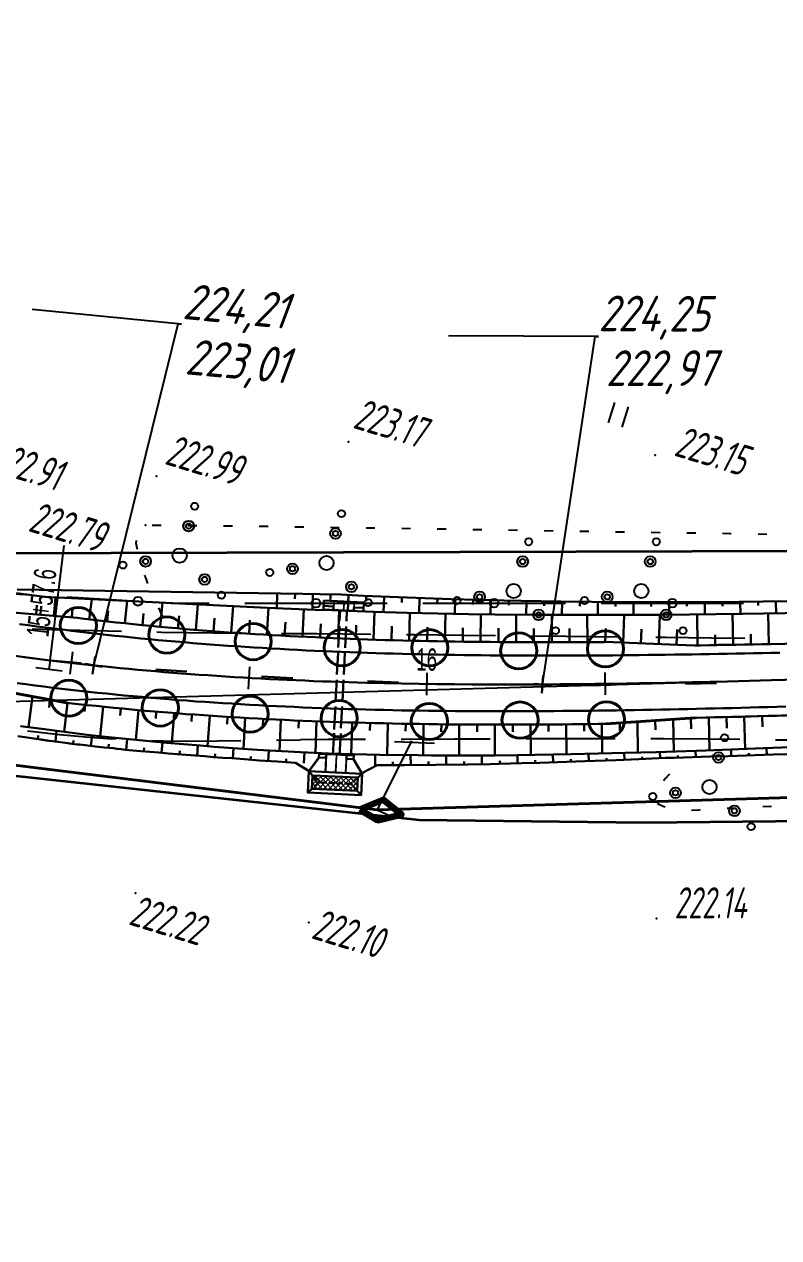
# Model space of a CAD drawing. Header units: millimetres. Extents: x -1799 to 6962, y -1020 to 4121.
# Drawn here: x -337.2 to -252.5, y 3267.3 to 3403.4 of the extents above; entities that cross this region are included whole.
import ezdxf
from ezdxf import colors
from ezdxf.entities.mleader import LeaderData, LeaderLine
from ezdxf.math import Vec2, Vec3

# ---------------------------------------------------------------- set-up
doc = ezdxf.new("R2010")
doc.units = ezdxf.units.MM
for name, pattern in [('ACAD_ISO02W100', [15, 12, -3]), ('CONTI', [0]), ('STROT', [1.7, 0.5, -1.2])]:
    doc.linetypes.add(name, pattern=pattern)
for name, color, linetype, lineweight in [('10', 1, 'Continuous', 35), ('КОПИЯ_ОСЬ_13_ОТКОСЫ', 7, 'Continuous', 30), ('КОПИЯ_ОСЬ_ГРАНИЦЫ_ПОЛОС', 7, 'Continuous', 30), ('Огражд-перила', 1, 'ограждение2', 40), ('ОСЬ_ВЕРХ_ПОКРЫТИЯ_ГРАНИЦЫ_ПОЛОС', 7, 'Continuous', 30), ('ОСЬ_ВЕРХ_ПОКРЫТИЯ_ОСЬ', 1, 'Continuous', 30), ('Отметки', 5, 'Continuous', 30), ('Трубы мет.', 7, 'ACAD_ISO02W100', 30)]:
    doc.layers.add(name, color=color, linetype=linetype, lineweight=lineweight)
for name, color, linetype in [('_Ростелеком', 6, 'Continuous'), ('PI_OTDEFAULT', 172, 'CONTI'), ('PI_TTDEFAULT', 5, 'CONTI'), ('PLN_O', 7, 'CONTI'), ('SIT_LDEFAULT', 7, 'CONTI'), ('USLZNDEFAULT', 7, 'CONTI'), ('ZAPSKDEFAULT', 7, 'CONTI'), ('КОПИЯ_ОСЬ_ТАНГЕНСЫ', 1, 'Continuous'), ('ОСЬ_ВЕРХ_ПОКРЫТИЯ_ПИКЕТЫ', 1, 'Continuous'), ('ОСЬ_ВЕРХ_ПОКРЫТИЯ_РАЗБИВКА_КРИВ', 1, 'Continuous'), ('ОСЬ_ВЕРХ_ПОКРЫТИЯ_ТАНГЕНСЫ', 1, 'Continuous'), ('разметка', 7, 'Continuous')]:
    doc.layers.add(name, color=color, linetype=linetype)
doc.styles.add('eskd', font='spds.shx', dxfattribs={"width": 1.2, "oblique": 15})
doc.styles.get("Standard").update_dxf_attribs({"font": 'arial.ttf'})
doc.styles.add('STYLE1', font='romand.shx', dxfattribs={"width": 0.9})
doc.styles.add('ГОСТ', font='', dxfattribs={"oblique": 15, "height": 4})
doc.styles.get('ГОСТ').set_extended_font_data('GOST type A')
doc.linetypes.add('кабель_связи_проект.', pattern='A,10,-1,["/",STYLE1,S=3,R=0,X=0,Y=-1.5],-4.1', length=15.1)
doc.linetypes.add('ограждение2', pattern='A,0.25,-0.1,[132,ltypeshp.shx,S=0.1,R=0,X=-0.1,Y=0],-0.1,1', length=1.45)

# ---------------------------------------------------------------- blocks, each defined once
blk = doc.blocks.new('BL_2011')
at = {"color": 0}
for p, q in [((0, 0), (0, 2.4)), ((1.6, 0), (1.6, 2.4))]:
    blk.add_line(p, q, dxfattribs=at)
blk = doc.blocks.new('BL_2010')
at = {"color": 0}
for centre, radius in [((0, 5.78), 0.4), ((0, 3.46), 0.6), ((0, 3.46), 0.3), ((0, 0), 0.8), ((-3.46, -1.74), 0.6), ((3.46, -1.74), 0.6), ((-5.78, -2.88), 0.4), ((-3.46, -1.74), 0.3), ((3.46, -1.74), 0.3), ((5.78, -2.88), 0.4)]:
    blk.add_circle(centre, radius, dxfattribs=at)
blk = doc.blocks.new('A$C25637593')
at = {"layer": 'Трубы мет.', "linetype": 'Continuous', "lineweight": 0}
h = blk.add_hatch(dxfattribs=at)
h.set_pattern_fill('ANSI37', color=256, scale=64, angle=180, style=0)
h.set_pattern_definition([(225, (2253.2026, 3680.535), (5.656854, -5.656854), []), (315, (2253.2026, 3680.535), (5.656854, 5.656854), [])])
h.paths.add_polyline_path([(49, 51), (79, 51), (79, -51), (49, -51)])
at = {"layer": 'Трубы мет.', "linetype": 'Continuous'}
for points in [[(8, -39), (8, -39), (40, -60), (40, -60), (40, 60), (8, 39), (8, 39)], [(40, 60), (49, 51)], [(88, 60), (79, 51)], [(0, 39), (0, 23), (0, 0), (0, -23), (0, -39)], [(0, 23), (8, 23), (8, 39), (0, 39)], [(0, -23), (8, -23), (8, -39), (0, -39)], [(40, -60), (49, -51)], [(79, -51), (88, -60)]]:
    blk.add_lwpolyline(points, dxfattribs=at)
at = {"layer": 'Трубы мет.', "linetype": 'Continuous', "lineweight": 0}
for points in [[(39, 23), (39, 58.1), (9, 38.5), (9, 23)], [(9, -23), (9, -38.5), (39, -58.1), (39, -23)]]:
    blk.add_lwpolyline(points, close=True, dxfattribs=at)
at = {"layer": 'Трубы мет.', "linetype": 'Continuous'}
for points in [[(40, 60), (88, 60), (88, -60), (40, -60)], [(49, 51), (79, 51), (79, -51), (49, -51)]]:
    blk.add_lwpolyline(points, close=True, dxfattribs=at)
at = {"layer": 'Трубы мет.', "ltscale": 1.2}
for points in [[(49, 51), (64, 36)], [(79, 51), (64, 36)], [(64, 36), (64, -36)], [(49, -51), (64, -36)], [(64, -36), (79, -51)]]:
    blk.add_lwpolyline(points, dxfattribs=at)
at = {"layer": 'Трубы мет.', "linetype": 'Continuous', "lineweight": 0}
for points in [[(1, 22), (39, 22)], [(1, 22), (1, 0.5)], [(1, 0.5), (39, 0.5)], [(39, 0.5), (39, 22)], [(1, -0.5), (39, -0.5)], [(1, -0.5), (1, -22)], [(1, -22), (39, -22)], [(39, -22), (39, -0.5)]]:
    blk.add_lwpolyline(points, dxfattribs=at)
blk = doc.blocks.new('A$C2E0C0355')
at = {"lineweight": 30, "ltscale": 7}
blk.add_blockref('A$C25637593', (0, 0), dxfattribs=at)
blk = doc.blocks.new('A$C76A07AE2')
at = {"layer": 'Трубы мет.', "linetype": 'Continuous', "lineweight": 0}
for p, q in [((-18.9, 44.2), (-8, 44.2)), ((-18.9, 44.2), (-18.9, 23)), ((-4, 45), (-1.3, 45)), ((-18.9, 23), (0, 23)), ((-18.9, 22.1), (-0.9, 22.1)), ((-18.9, 22.1), (-18.9, 21.8)), ((-18.9, 21.8), (-18.9, 0.5)), ((-0.9, 22.1), (-0.9, 0.5)), ((-18.9, -0.5), (-18.9, -20.5)), ((-18.9, -20.5), (-18.9, -22)), ((-18.9, -22), (-0.9, -22)), ((-18.9, -23), (0, -23)), ((-18.9, -23), (-18.9, -44.1)), ((-0.9, -0.5), (-0.9, -20.5)), ((-0.9, -20.5), (-0.9, -22)), ((-18.9, -44.1), (-8, -44.1))]:
    blk.add_line(p, q, dxfattribs=at)
at = {"layer": 'Трубы мет.', "linetype": 'Continuous'}
blk.add_lwpolyline([(-20, -45), (0, -45), (0, 45), (-20, 45)], close=True, dxfattribs=at)
for points in [[(-8, 45), (-8, 23), (0, 23)], [(-8, -45), (-8, -23), (0, -23)]]:
    blk.add_lwpolyline(points, dxfattribs=at)
at = {"layer": 'Трубы мет.', "linetype": 'Continuous', "lineweight": 0}
for points in [[(-18.9, 0.5), (-0.9, 0.5)], [(-18.9, -0.5), (-0.9, -0.5)]]:
    blk.add_lwpolyline(points, dxfattribs=at)
blk = doc.blocks.new('7')
at = {"layer": 'Огражд-перила', "linetype": 'Continuous'}
blk.add_circle((0, 0), 2.03, dxfattribs=at)
blk = doc.blocks.new('_None')
blk = doc.blocks.new('Крест')
at = {"layer": 'Отметки'}
for points in [[(-1, 0), (1, 0)], [(0, 1), (0, -1)]]:
    blk.add_lwpolyline(points, dxfattribs=at)

msp = doc.modelspace()

# ---------------------------------------------------------------- linework, layer by layer
at = {"layer": '10'}
for points in [[(-360.39, 3343.98), (-65.03, 3344.87), (87.16, 3350.87), (108.64, 3348.19), (148.58, 3330.11), (255.1, 3267.82), (280.33, 3251.41), (314.65, 3229.09), (366.26, 3197.31), (410.92, 3168.51), (446.74, 3154.31), (486.35, 3141.69), (517.02, 3127.88), (586.85, 3116.46), (604.34, 3112.89), (723.31, 3088.59), (842.11, 3064.31), (1030.23, 3025.88), (1104.98, 3010.61)], [(1051.21, 3001.58), (974.51, 3016.91), (912.27, 3029.91), (802.72, 3052.77), (731.25, 3067.83), (636.78, 3087.13), (493.46, 3112.21), (494.99, 3106.72), (485.32, 3108.34), (431.47, 3127.8), (399.29, 3139.15), (370.15, 3158.46), (256.96, 3237.54), (178.33, 3282.64), (135.32, 3306.77), (116.47, 3313.34), (93.11, 3317.06), (-267.68, 3313.81), (-292.89, 3314.1), (-344.73, 3319.75)]]:
    msp.add_lwpolyline(points, dxfattribs=at)
at = {"layer": '_Ростелеком', "linetype": 'кабель_связи_проект.', "lineweight": 40, "ltscale": 0.25}
msp.add_lwpolyline([(-352.03, 3321.94), (-297.63, 3315.25), (-195.84, 3318.28), (-97.48, 3322.38), (-4.69, 3324.98), (27.74, 3325.19), (61.87, 3322.86), (98.79, 3316.91), (116.52, 3313.69), (135.62, 3307.07), (148.04, 3301.67), (187.18, 3282.72), (226.03, 3259.14), (267.57, 3231.16), (320.96, 3194.89), (385.8, 3152.73), (396.28, 3145.91), (411.1, 3138.25), (437.43, 3126.61), (493.48, 3112.58), (557.68, 3101.61)], dxfattribs=at)
at = {"layer": '_Ростелеком', "ltscale": 0.25}
for points in [[(-293.76, 3322.99), (-297.63, 3315.25), (-296.1, 3314.53)], [(-295.68, 3322.92), (-291.2, 3322.73)]]:
    msp.add_lwpolyline(points, dxfattribs=at)
at = {"layer": '_Ростелеком', "lineweight": 100, "ltscale": 0.25}
msp.add_lwpolyline([(-299.55, 3315.28), (-297.53, 3314.08), (-294.88, 3314.74), (-296.95, 3316.39), (-299.55, 3315.28)], dxfattribs=at)
at = {"layer": 'PI_TTDEFAULT', "color": 5}
for p in [(-300.85, 3356.52, 223.17), (-266.41, 3355.03, 223.15), (-322.38, 3352.67, 222.99), (-323.64, 3347.19, 222.79), (-324.76, 3305.92, 222.22), (-305.29, 3302.61, 222.1), (-266.25, 3303.07, 222.13)]:
    msp.add_point(p, dxfattribs=at)
at = {"layer": 'PLN_O'}
for p, q in [((-345.95, 3339.93), (-336.46, 3339.37)), ((-332.46, 3339.13), (-320.75, 3338.43)), ((-320.75, 3338.43), (-316.49, 3338.43)), ((-312.49, 3338.43), (-296.49, 3338.43)), ((-292.49, 3338.43), (-276.49, 3338.43)), ((-272.49, 3338.43), (-256.49, 3338.43))]:
    msp.add_line(p, q, dxfattribs=at)
for centre in [(-324.47, 3338.65), (-304.49, 3338.43), (-284.49, 3338.43), (-264.49, 3338.43)]:
    msp.add_circle(centre, 0.5, dxfattribs=at)
at = {"layer": 'SIT_LDEFAULT', "color": 7}
for p, q in [((-322.87, 3347.19), (-321.87, 3347.18)), ((-318.87, 3347.15), (-317.87, 3347.14)), ((-314.87, 3347.12), (-313.87, 3347.11)), ((-310.87, 3347.06), (-309.87, 3347.05)), ((-306.87, 3347), (-305.87, 3346.99)), ((-302.87, 3346.94), (-301.87, 3346.93)), ((-298.87, 3346.89), (-297.87, 3346.88)), ((-294.87, 3346.83), (-293.87, 3346.82)), ((-290.87, 3346.77), (-289.87, 3346.76)), ((-286.87, 3346.7), (-285.87, 3346.68)), ((-324.66, 3345.11), (-324.63, 3345.45)), ((-282.87, 3346.64), (-281.87, 3346.62)), ((-278.87, 3346.58), (-277.87, 3346.56)), ((-274.87, 3346.52), (-273.87, 3346.5)), ((-270.87, 3346.45), (-269.87, 3346.43)), ((-266.87, 3346.39), (-265.87, 3346.37)), ((-262.87, 3346.33), (-261.87, 3346.31)), ((-258.87, 3346.27), (-257.96, 3346.25)), ((-257.96, 3346.24), (-257.87, 3346.24)), ((-254.87, 3346.19), (-253.87, 3346.17)), ((-324.52, 3344.46), (-324.66, 3345.11)), ((-323.48, 3340.96), (-323.7, 3341.58)), ((-323.35, 3340.64), (-323.48, 3340.96)), ((-321.97, 3337.56), (-322.13, 3337.9)), ((-321.7, 3337), (-321.98, 3337.56)), ((-334.12, 3335.43), (-336.33, 3335.51)), ((-331.03, 3335.35), (-334.12, 3335.43)), ((-327.9, 3335.28), (-331.03, 3335.35)), ((-326.33, 3335.25), (-327.9, 3335.28)), ((-321.82, 3335.16), (-322.34, 3335.17)), ((-318.91, 3335.11), (-321.82, 3335.16)), ((-316.01, 3335.07), (-318.91, 3335.11)), ((-313.1, 3335.04), (-316.01, 3335.07)), ((-312.34, 3335.03), (-313.1, 3335.04)), ((-307.29, 3335), (-308.34, 3335.01)), ((-304.39, 3334.98), (-307.29, 3335)), ((-301.48, 3334.95), (-304.39, 3334.98)), ((-298.34, 3334.92), (-301.48, 3334.95)), ((-293.4, 3334.87), (-294.34, 3334.88)), ((-288.1, 3334.81), (-293.4, 3334.87)), ((-284.34, 3334.77), (-288.1, 3334.81)), ((-276.41, 3334.69), (-280.34, 3334.73)), ((-270.61, 3334.63), (-276.41, 3334.69)), ((-270.35, 3334.62), (-270.61, 3334.62)), ((-265.22, 3334.57), (-266.35, 3334.58)), ((-260.13, 3334.5), (-265.22, 3334.57)), ((-256.35, 3334.45), (-260.13, 3334.5)), ((-336.86, 3324.1), (-336.21, 3324.03)), ((-336.21, 3324.02), (-333.29, 3323.72)), ((-333.29, 3323.72), (-330.33, 3323.45)), ((-330.33, 3323.45), (-327.39, 3323.23)), ((-327.39, 3323.24), (-326.92, 3323.21)), ((-322.91, 3323.02), (-321.6, 3322.98)), ((-321.6, 3322.98), (-318.6, 3322.96)), ((-318.6, 3322.96), (-315.55, 3322.98)), ((-315.55, 3322.98), (-312.92, 3323.01)), ((-308.91, 3323.08), (-306.22, 3323.12)), ((-306.22, 3323.13), (-303.15, 3323.16)), ((-303.15, 3323.16), (-299.42, 3323.17)), ((-299.42, 3323.17), (-298.92, 3323.17)), ((-294.92, 3323.19), (-294.57, 3323.19)), ((-294.57, 3323.19), (-288.93, 3323.21)), ((-288.93, 3323.21), (-284.92, 3323.22)), ((-280.92, 3323.24), (-276.68, 3323.25)), ((-276.68, 3323.24), (-270.92, 3323.25)), ((-266.92, 3323.25), (-265.4, 3323.25)), ((-265.4, 3323.24), (-260.46, 3323.21)), ((-260.46, 3323.22), (-256.92, 3323.18)), ((-252.92, 3323.12), (-250.58, 3323.09)), ((-265.22, 3318.82), (-265.47, 3318.51)), ((-264.93, 3319.15), (-265.22, 3318.82)), ((-264.82, 3319.27), (-264.93, 3319.15)), ((-266.19, 3316.01), (-266, 3315.89)), ((-266, 3315.9), (-265.51, 3315.67)), ((-265.51, 3315.65), (-265.29, 3315.58)), ((-258.34, 3315.43), (-257.85, 3315.45)), ((-257.85, 3315.45), (-257.34, 3315.48)), ((-254.35, 3315.62), (-253.35, 3315.67)), ((-262.34, 3315.23), (-261.49, 3315.27)), ((-261.49, 3315.27), (-261.33, 3315.28))]:
    msp.add_line(p, q, dxfattribs=at)
at = {"layer": 'КОПИЯ_ОСЬ_13_ОТКОСЫ'}
for p, q in [((-333.91, 3336.99), (-333.73, 3339.08)), ((-329.93, 3336.61), (-329.66, 3338.88)), ((-325.95, 3336.17), (-325.69, 3338.69)), ((-335.9, 3337.15), (-335.81, 3338.2)), ((-331.91, 3336.82), (-331.82, 3337.9)), ((-327.94, 3336.38), (-327.81, 3337.58)), ((-323.96, 3335.97), (-323.83, 3337.28)), ((-321.97, 3335.78), (-321.72, 3338.49)), ((-317.98, 3335.44), (-317.76, 3338.3)), ((-314, 3335.14), (-313.79, 3338.1)), ((-310, 3334.88), (-309.83, 3337.91)), ((-306.01, 3334.67), (-305.86, 3337.75)), ((-302.01, 3334.49), (-301.89, 3337.61)), ((-298.02, 3334.34), (-297.91, 3337.46)), ((-294.02, 3334.23), (-293.94, 3337.35)), ((-290.02, 3334.15), (-289.96, 3337.26)), ((-286.02, 3334.09), (-285.98, 3337.19)), ((-282.02, 3334.06), (-282, 3337.15)), ((-266.02, 3333.85), (-265.9, 3337.14)), ((-319.98, 3335.6), (-319.86, 3337)), ((-315.99, 3335.28), (-315.88, 3336.74)), ((-312, 3335.01), (-311.9, 3336.51)), ((-308.01, 3334.77), (-307.92, 3336.3)), ((-304.01, 3334.57), (-303.94, 3336.12)), ((-300.01, 3334.41), (-299.96, 3335.97)), ((-296.02, 3334.28), (-295.97, 3335.84)), ((-278.02, 3334.05), (-278.02, 3337.12)), ((-274.02, 3334.06), (-274.04, 3337.11)), ((-270.02, 3334), (-269.9, 3337.12)), ((-292.02, 3334.19), (-291.98, 3335.74)), ((-288.02, 3334.12), (-288, 3335.67)), ((-284.02, 3334.07), (-284.01, 3335.62)), ((-280.02, 3334.05), (-280.02, 3335.59)), ((-276.02, 3334.05), (-276.02, 3335.58)), ((-272.02, 3334.07), (-271.96, 3335.59)), ((-268.02, 3333.92), (-267.96, 3335.53)), ((-264.02, 3333.77), (-263.96, 3335.47))]:
    msp.add_line(p, q, dxfattribs=at)
for points in [[(-338.03, 3339.96), (-305.99, 3339.47), (-305.99, 3339.47), (-305.99, 3339.47), (-305.99, 3339.47), (-305.99, 3339.47), (-305.99, 3339.47), (-305.99, 3339.47), (-305.99, 3339.47), (-305.99, 3339.47), (-305.99, 3339.47), (-305.99, 3339.47), (-305.99, 3339.47), (-305.99, 3339.47), (-305.99, 3339.47), (-305.99, 3339.47), (-305.99, 3339.47), (-305.99, 3339.47), (-304.03, 3339.43), (-301.68, 3339.4), (-299.14, 3339.27), (-297.18, 3339.18), (-295.22, 3339.09), (-292.27, 3338.98), (-289.32, 3338.88), (-286.37, 3338.8), (-283.41, 3338.73), (-281.44, 3338.7), (-276.99, 3338.63), (-273.53, 3338.58), (-269.56, 3338.55), (-265.59, 3338.53), (-264.6, 3338.53), (-259.63, 3338.56), (-251.65, 3338.64)], [(-262.03, 3333.69), (-261.51, 3333.7), (-255.52, 3333.81), (-244.53, 3334.03), (-6.51, 3340.7), (-0.78, 3340.85), (3.03, 3340.94), (12.59, 3341.12), (19.28, 3341.19), (25.03, 3341.21), (30.78, 3341.19), (36.53, 3341.1), (42.29, 3340.96)], [(-338.09, 3339.56), (-335.77, 3339.25), (-334.95, 3339.14), (-334.95, 3339.14), (-334.95, 3339.14), (-309.98, 3337.91), (-309.98, 3337.91), (-309.98, 3337.91), (-309.98, 3337.91), (-309.98, 3337.91), (-309.98, 3337.91), (-309.98, 3337.91), (-309.98, 3337.91), (-309.98, 3337.91), (-304.59, 3337.69), (-302.62, 3337.63), (-301.74, 3337.6), (-298, 3337.47), (-294.26, 3337.35), (-287.36, 3337.21), (-284.4, 3337.17), (-279.94, 3337.13), (-275.49, 3337.11), (-270.53, 3337.12), (-266.06, 3337.14), (-262.58, 3337.17), (-256.61, 3337.24), (-244.63, 3337.41)], [(-334.95, 3339.14), (-334.95, 3339.14), (-334.95, 3339.14), (-309.98, 3337.91), (-309.98, 3337.91), (-309.98, 3337.91), (-309.98, 3337.91), (-309.98, 3337.91), (-309.98, 3337.91), (-309.98, 3337.91), (-309.98, 3337.91), (-309.98, 3337.91), (-304.59, 3337.69), (-302.62, 3337.63), (-301.74, 3337.6), (-298, 3337.47), (-294.26, 3337.35), (-287.36, 3337.21), (-284.4, 3337.17), (-279.94, 3337.13), (-275.49, 3337.11), (-270.53, 3337.12), (-266.06, 3337.14), (-262.58, 3337.17), (-256.61, 3337.24), (-244.63, 3337.41)], [(-308.84, 3339.55), (-308.89, 3337.87)], [(-306.84, 3339.49), (-306.86, 3338.93)], [(-304.84, 3339.45), (-304.88, 3337.71)], [(-302.84, 3339.42), (-302.85, 3338.83)], [(-300.84, 3339.36), (-300.93, 3337.57)], [(-298.85, 3339.26), (-298.87, 3338.66)], [(-296.85, 3339.16), (-296.92, 3337.43)], [(-294.85, 3339.08), (-294.87, 3338.5)], [(-292.85, 3339), (-292.92, 3337.32)], [(-290.85, 3338.93), (-290.87, 3338.37)], [(-288.85, 3338.87), (-288.9, 3337.24)], [(-286.85, 3338.81), (-286.87, 3338.27)], [(-284.86, 3338.76), (-284.89, 3337.18)], [(-282.86, 3338.72), (-282.86, 3338.19)], [(-280.86, 3338.69), (-280.88, 3337.14)], [(-278.86, 3338.66), (-278.87, 3338.14)], [(-276.86, 3338.62), (-276.88, 3337.11)], [(-274.86, 3338.6), (-274.86, 3338.1)], [(-272.86, 3338.58), (-272.87, 3337.11)], [(-270.86, 3338.56), (-270.86, 3338.07)], [(-268.86, 3338.54), (-268.86, 3337.13)], [(-266.86, 3338.53), (-266.86, 3338.06)], [(-264.86, 3338.53), (-264.86, 3337.15)], [(-262.86, 3338.54), (-262.85, 3338.08)], [(-260.86, 3338.55), (-260.85, 3337.19)], [(-258.86, 3338.57), (-258.85, 3338.11)], [(-256.86, 3338.59), (-256.84, 3337.24)], [(-254.86, 3338.61), (-254.85, 3338.16)], [(-252.86, 3338.63), (-252.84, 3337.29)], [(-261.67, 3333.7), (-261.72, 3337.18)], [(-257.67, 3333.77), (-257.73, 3337.23)], [(-253.67, 3333.84), (-253.74, 3337.28)], [(-259.67, 3333.73), (-259.69, 3334.89)], [(-255.67, 3333.8), (-255.69, 3334.96)], [(-261.91, 3325.58), (-256.31, 3325.71), (-237.04, 3326.24), (-14, 3332.49), (-4.39, 3332.69), (0.37, 3332.78), (9.86, 3332.91), (17.45, 3332.97), (23.13, 3332.96), (28.81, 3332.91), (34.48, 3332.81), (40.15, 3332.66)], [(-336.32, 3327.96), (-336.76, 3324.52)], [(-334.35, 3327.6), (-334.45, 3326.74)], [(-332.37, 3327.25), (-332.75, 3324)], [(-330.38, 3327.03), (-330.46, 3326.28)], [(-328.39, 3326.82), (-328.73, 3323.52)], [(-326.4, 3326.62), (-326.47, 3325.85)], [(-324.4, 3326.44), (-324.7, 3323.09)], [(-322.41, 3326.26), (-322.47, 3325.48)], [(-320.41, 3326.1), (-320.68, 3322.72)], [(-318.41, 3325.95), (-318.47, 3325.16)], [(-316.42, 3325.81), (-316.65, 3322.39)], [(-314.42, 3325.68), (-314.47, 3324.87)], [(-312.42, 3325.56), (-312.62, 3322.1)], [(-310.42, 3325.45), (-310.45, 3324.63)], [(-308.42, 3325.35), (-308.58, 3321.85)], [(-306.42, 3325.26), (-306.46, 3324.43)], [(-304.42, 3325.18), (-304.53, 3321.64)], [(-302.42, 3325.11), (-302.44, 3324.27)], [(-300.42, 3325.05), (-300.53, 3321.49)], [(-298.42, 3324.99), (-298.44, 3324.14)], [(-296.41, 3324.94), (-296.49, 3321.41)], [(-294.41, 3324.9), (-294.43, 3324.06)], [(-272.4, 3324.89), (-272.36, 3321.56)], [(-270.4, 3325), (-270.39, 3324.14)], [(-268.4, 3325.13), (-268.35, 3321.67)], [(-266.4, 3325.27), (-266.38, 3324.23)], [(-264.4, 3325.41), (-264.33, 3321.79)], [(-262.41, 3325.57), (-262.38, 3324.32)], [(-260.41, 3325.61), (-260.32, 3321.93)], [(-258.41, 3325.66), (-258.38, 3324.43)], [(-256.41, 3325.71), (-256.32, 3322.07)], [(-254.41, 3325.76), (-254.38, 3324.55)], [(-337.66, 3324.65), (-335.25, 3324.32), (-330.16, 3323.68), (-328.13, 3323.45), (-326.6, 3323.29), (-325.07, 3323.13), (-321.26, 3322.77), (-317.44, 3322.45), (-315.91, 3322.33), (-311.08, 3322), (-306.24, 3321.72), (-302.28, 3321.54), (-301.67, 3321.52), (-297.35, 3321.43), (-293.03, 3321.37), (-291.51, 3321.36), (-284.42, 3321.35), (-281.89, 3321.38), (-275.84, 3321.48), (-269.79, 3321.63), (-266.26, 3321.73), (-260.74, 3321.91), (-254.22, 3322.15), (-244.21, 3322.55)], [(-337.66, 3324.65), (-335.25, 3324.32), (-330.16, 3323.68), (-328.13, 3323.45), (-326.6, 3323.29), (-325.07, 3323.13), (-321.26, 3322.77), (-317.44, 3322.45), (-315.91, 3322.33), (-311.08, 3322), (-306.24, 3321.72), (-302.28, 3321.54), (-301.67, 3321.52), (-297.35, 3321.43), (-293.03, 3321.37), (-291.51, 3321.36), (-284.42, 3321.35), (-281.89, 3321.38), (-275.84, 3321.48), (-269.79, 3321.63), (-266.26, 3321.73), (-260.74, 3321.91), (-254.22, 3322.15), (-244.21, 3322.55)], [(-335.72, 3323.19), (-335.66, 3323.58)], [(-333.74, 3322.93), (-333.6, 3324.11)], [(-329.77, 3322.42), (-329.61, 3323.62)], [(-292.41, 3324.87), (-292.46, 3321.37)], [(-290.41, 3324.85), (-290.42, 3324.01)], [(-288.41, 3324.83), (-288.43, 3321.36)], [(-286.41, 3324.82), (-286.41, 3323.99)], [(-284.41, 3324.81), (-284.41, 3321.35)], [(-282.4, 3324.81), (-282.4, 3323.99)], [(-280.4, 3324.81), (-280.39, 3321.4)], [(-278.4, 3324.82), (-278.4, 3324.02)], [(-276.4, 3324.84), (-276.38, 3321.47)], [(-274.4, 3324.86), (-274.39, 3324.07)], [(-337.95, 3323.52), (-335.39, 3323.15), (-335.24, 3323.12), (-335.08, 3323.09), (-334.93, 3323.06), (-334.77, 3323.04), (-334.61, 3323.01), (-334.45, 3323), (-334.07, 3322.96), (-333.76, 3322.93), (-333.45, 3322.89), (-332.33, 3322.73), (-332.15, 3322.7), (-331.87, 3322.65), (-331.59, 3322.62), (-331.31, 3322.59), (-331, 3322.57), (-330.7, 3322.54), (-330.39, 3322.51), (-329.27, 3322.36), (-328.25, 3322.23), (-327.22, 3322.15), (-326.79, 3322.09), (-326.35, 3322.04), (-325.91, 3322), (-325.47, 3321.95), (-325.04, 3321.91), (-324.6, 3321.88), (-324.16, 3321.85), (-323.14, 3321.77), (-322.11, 3321.67), (-321.09, 3321.58), (-320.07, 3321.51), (-319.05, 3321.41), (-318.03, 3321.33), (-317, 3321.26), (-315.98, 3321.17), (-314.96, 3321.1), (-313.94, 3321.03), (-312.51, 3320.92), (-310.88, 3320.79), (-308.84, 3320.66), (-307.82, 3320.59), (-306.8, 3320.52), (-305.24, 3319.59), (-305.24, 3319.59), (-305.24, 3319.59), (-305.24, 3319.59)], [(-331.76, 3322.64), (-331.7, 3323.03)], [(-327.78, 3322.19), (-327.75, 3322.6)], [(-325.79, 3321.98), (-325.67, 3323.19)], [(-323.8, 3321.82), (-323.77, 3322.22)], [(-321.81, 3321.64), (-321.7, 3322.81)], [(-317.82, 3321.32), (-317.75, 3322.47)], [(-313.83, 3321.02), (-313.74, 3322.17)], [(-319.82, 3321.48), (-319.78, 3321.87)], [(-315.83, 3321.16), (-315.8, 3321.55)], [(-311.84, 3320.86), (-311.81, 3321.25)], [(-309.84, 3320.72), (-309.77, 3321.92)], [(-307.85, 3320.59), (-307.82, 3320.99)], [(-305.85, 3320.47), (-305.78, 3321.7)], [(-299.33, 3319.35), (-299.33, 3319.35), (-299.33, 3319.35), (-299.33, 3319.35), (-297.63, 3320.25), (-294.58, 3320.26), (-287.47, 3320.33), (-284.93, 3320.38), (-283.92, 3320.4), (-281.39, 3320.47), (-279.36, 3320.53), (-274.31, 3320.7), (-270.78, 3320.84), (-268.26, 3320.94), (-265.24, 3321.07), (-264.24, 3321.1), (-263.23, 3321.12), (-262.23, 3321.15), (-260.22, 3321.22), (-258.21, 3321.27), (-257.21, 3321.3), (-253.19, 3321.45), (-251.19, 3321.5)], [(-297.86, 3320.25), (-297.85, 3321.44)], [(-293.86, 3320.26), (-293.87, 3321.38)], [(-289.86, 3320.3), (-289.87, 3321.36)], [(-285.86, 3320.36), (-285.88, 3321.36)], [(-281.86, 3320.45), (-281.88, 3321.38)], [(-279.86, 3320.51), (-279.87, 3320.82)], [(-277.86, 3320.58), (-277.89, 3321.44)], [(-275.86, 3320.65), (-275.87, 3320.93)], [(-273.86, 3320.72), (-273.9, 3321.52)], [(-271.87, 3320.79), (-271.88, 3321.06)], [(-269.87, 3320.87), (-269.9, 3321.62)], [(-267.87, 3320.96), (-267.88, 3321.21)], [(-265.87, 3321.05), (-265.9, 3321.74)], [(-263.87, 3321.11), (-263.88, 3321.34)], [(-261.87, 3321.16), (-261.9, 3321.87)], [(-259.87, 3321.23), (-259.88, 3321.46)], [(-257.87, 3321.28), (-257.9, 3322.01)], [(-255.88, 3321.35), (-255.89, 3321.6)], [(-253.88, 3321.43), (-253.91, 3322.16)], [(-295.86, 3320.25), (-295.86, 3320.65)], [(-291.86, 3320.28), (-291.86, 3320.66)], [(-287.86, 3320.33), (-287.86, 3320.68)], [(-283.86, 3320.4), (-283.87, 3320.73)]]:
    msp.add_lwpolyline(points, dxfattribs=at)
at = {"layer": 'КОПИЯ_ОСЬ_13_ОТКОСЫ', "lineweight": 40, "ltscale": 7}
for points in [[(-342.23, 3329.04), (-332.44, 3327.25)], [(-271.91, 3324.89), (-261.91, 3325.58)]]:
    msp.add_lwpolyline(points, dxfattribs=at)
at = {"layer": 'КОПИЯ_ОСЬ_ГРАНИЦЫ_ПОЛОС'}
for points in [[(-262.03, 3333.69), (-261.32, 3333.7), (-260.33, 3333.72), (-259.35, 3333.74), (-258.36, 3333.75), (-257.37, 3333.77), (-256.39, 3333.79), (-255.4, 3333.81), (-254.41, 3333.83), (-253.42, 3333.85), (-252.44, 3333.87)], [(-261.91, 3325.58), (-261.74, 3325.58), (-260.74, 3325.6), (-259.74, 3325.63), (-258.73, 3325.65), (-257.73, 3325.68), (-256.73, 3325.7), (-255.73, 3325.73), (-254.73, 3325.75), (-253.73, 3325.78), (-252.73, 3325.8), (-251.73, 3325.83)]]:
    msp.add_lwpolyline(points, dxfattribs=at)
at = {"layer": 'КОПИЯ_ОСЬ_ТАНГЕНСЫ'}
msp.add_line((-395.28, 3325.81), (127.01, 3340.44), dxfattribs=at)
at = {"layer": 'ОСЬ_ВЕРХ_ПОКРЫТИЯ_ГРАНИЦЫ_ПОЛОС', "linetype": 'Continuous'}
for points in [[(-262.03, 3333.69), (-272.04, 3334.08), (-272.16, 3334.07), (-273.14, 3334.07), (-274.13, 3334.06), (-275.11, 3334.06), (-276.09, 3334.05), (-277.08, 3334.05), (-278.06, 3334.05), (-279.04, 3334.05), (-280.03, 3334.05), (-281.01, 3334.06), (-281.99, 3334.06), (-282.97, 3334.07), (-283.96, 3334.07), (-284.94, 3334.08), (-285.92, 3334.09), (-286.9, 3334.1), (-287.88, 3334.11), (-288.86, 3334.13), (-289.85, 3334.14), (-290.83, 3334.16), (-291.81, 3334.18), (-292.79, 3334.2), (-293.77, 3334.22), (-294.75, 3334.25), (-295.73, 3334.27), (-296.71, 3334.3), (-297.69, 3334.33), (-298.66, 3334.36), (-299.64, 3334.4), (-300.62, 3334.43), (-301.6, 3334.47), (-302.58, 3334.51), (-303.56, 3334.55), (-304.53, 3334.6), (-305.51, 3334.64), (-306.49, 3334.69), (-307.46, 3334.74), (-308.44, 3334.79), (-309.41, 3334.85), (-310.39, 3334.91), (-311.36, 3334.97), (-312.34, 3335.03), (-313.31, 3335.09), (-314.29, 3335.16), (-315.26, 3335.23), (-316.24, 3335.3), (-317.21, 3335.38), (-318.18, 3335.45), (-319.15, 3335.53), (-320.12, 3335.62), (-321.1, 3335.7), (-322.07, 3335.79), (-323.04, 3335.88), (-324.01, 3335.97), (-324.98, 3336.07), (-325.94, 3336.17), (-326.91, 3336.27), (-327.88, 3336.38), (-328.85, 3336.48), (-329.82, 3336.59), (-330.78, 3336.71), (-331.26, 3336.77), (-341.31, 3337.6)], [(-252.41, 3332.87), (-253.4, 3332.85), (-254.39, 3332.83), (-255.37, 3332.81), (-256.36, 3332.79), (-257.35, 3332.77), (-258.34, 3332.75), (-259.32, 3332.74), (-260.31, 3332.72), (-261.3, 3332.7), (-262.28, 3332.69), (-263.27, 3332.67), (-264.26, 3332.66), (-265.24, 3332.65), (-266.23, 3332.63), (-267.22, 3332.62), (-268.2, 3332.61), (-269.19, 3332.6), (-270.18, 3332.59), (-271.16, 3332.58), (-272.15, 3332.57), (-273.13, 3332.57), (-274.12, 3332.56), (-275.1, 3332.56), (-276.09, 3332.55), (-277.07, 3332.55), (-278.06, 3332.55), (-279.04, 3332.55), (-280.03, 3332.55), (-281.01, 3332.56), (-282, 3332.56), (-282.98, 3332.57), (-283.97, 3332.57), (-284.95, 3332.58), (-285.94, 3332.59), (-286.92, 3332.6), (-287.9, 3332.61), (-288.89, 3332.63), (-289.87, 3332.64), (-290.85, 3332.66), (-291.84, 3332.68), (-292.82, 3332.7), (-293.8, 3332.72), (-294.79, 3332.75), (-295.77, 3332.78), (-296.75, 3332.8), (-297.73, 3332.83), (-298.71, 3332.87), (-299.7, 3332.9), (-300.68, 3332.93), (-301.66, 3332.97), (-302.64, 3333.01), (-303.62, 3333.05), (-304.6, 3333.1), (-305.58, 3333.14), (-306.56, 3333.19), (-307.54, 3333.24), (-308.52, 3333.3), (-309.5, 3333.35), (-310.48, 3333.41), (-311.46, 3333.47), (-312.44, 3333.53), (-313.42, 3333.6), (-314.39, 3333.66), (-315.37, 3333.73), (-316.35, 3333.81), (-317.32, 3333.88), (-318.3, 3333.96), (-319.28, 3334.04), (-320.25, 3334.12), (-321.23, 3334.21), (-322.2, 3334.3), (-323.18, 3334.39), (-324.15, 3334.48), (-325.13, 3334.58), (-326.1, 3334.68), (-327.07, 3334.78), (-328.05, 3334.88), (-329.02, 3334.99), (-329.99, 3335.1), (-330.96, 3335.22), (-331.93, 3335.34), (-332.9, 3335.46), (-333.87, 3335.58), (-334.85, 3335.7), (-335.83, 3335.83), (-336.81, 3335.96), (-337.78, 3336.09)], [(-262.03, 3333.69), (-261.32, 3333.7), (-260.33, 3333.72), (-259.35, 3333.74), (-258.36, 3333.75), (-257.37, 3333.77), (-256.39, 3333.79), (-255.4, 3333.81), (-254.41, 3333.83), (-253.42, 3333.85), (-252.44, 3333.87)]]:
    msp.add_lwpolyline(points, dxfattribs=at)
at = {"layer": 'ОСЬ_ВЕРХ_ПОКРЫТИЯ_ГРАНИЦЫ_ПОЛОС', "linetype": 'Continuous', "lineweight": 30}
for points in [[(-251.76, 3326.83), (-252.76, 3326.8), (-253.76, 3326.78), (-254.76, 3326.75), (-255.76, 3326.73), (-256.76, 3326.7), (-257.76, 3326.67), (-258.76, 3326.65), (-259.76, 3326.63), (-260.76, 3326.6), (-261.76, 3326.58), (-262.76, 3326.56), (-263.76, 3326.54), (-264.76, 3326.52), (-265.76, 3326.5), (-266.77, 3326.48), (-267.77, 3326.46), (-268.77, 3326.44), (-269.77, 3326.42), (-270.77, 3326.41), (-271.78, 3326.39), (-272.78, 3326.38), (-273.78, 3326.37), (-274.78, 3326.36), (-275.79, 3326.35), (-276.79, 3326.34), (-277.79, 3326.33), (-278.79, 3326.32), (-279.8, 3326.32), (-280.8, 3326.31), (-281.8, 3326.31), (-282.81, 3326.31), (-283.81, 3326.31), (-284.81, 3326.31), (-285.82, 3326.31), (-286.82, 3326.32), (-287.83, 3326.32), (-288.83, 3326.33), (-289.83, 3326.34), (-290.84, 3326.35), (-291.84, 3326.36), (-292.85, 3326.38), (-293.85, 3326.39), (-294.86, 3326.41), (-295.86, 3326.43), (-296.87, 3326.45), (-297.87, 3326.48), (-298.88, 3326.5), (-299.88, 3326.53), (-300.89, 3326.56), (-301.89, 3326.59), (-302.9, 3326.63), (-303.9, 3326.66), (-304.91, 3326.7), (-305.91, 3326.74), (-306.92, 3326.79), (-307.92, 3326.83), (-308.93, 3326.88), (-309.93, 3326.93), (-310.94, 3326.98), (-311.94, 3327.04), (-312.95, 3327.1), (-313.95, 3327.16), (-314.96, 3327.22), (-315.96, 3327.28), (-316.97, 3327.35), (-317.97, 3327.42), (-318.98, 3327.5), (-319.98, 3327.57), (-320.99, 3327.65), (-321.99, 3327.73), (-323, 3327.82), (-324, 3327.91), (-325, 3328), (-326.01, 3328.09), (-327.01, 3328.19), (-328.01, 3328.29), (-329.02, 3328.39), (-330.02, 3328.5), (-331.02, 3328.6), (-332.03, 3328.72), (-333.03, 3328.83), (-334.03, 3328.95), (-335.03, 3329.07), (-336.03, 3329.2), (-337.04, 3329.33), (-338.04, 3329.46)], [(-271.91, 3324.89), (-272.76, 3324.88), (-273.76, 3324.87), (-274.77, 3324.86), (-275.77, 3324.85), (-276.78, 3324.84), (-277.78, 3324.83), (-278.78, 3324.82), (-279.79, 3324.82), (-280.8, 3324.81), (-281.8, 3324.81), (-282.81, 3324.81), (-283.81, 3324.81), (-284.82, 3324.81), (-285.82, 3324.81), (-286.83, 3324.82), (-287.84, 3324.82), (-288.84, 3324.83), (-289.85, 3324.84), (-290.86, 3324.85), (-291.86, 3324.86), (-292.87, 3324.88), (-293.88, 3324.89), (-294.89, 3324.91), (-295.89, 3324.93), (-296.9, 3324.96), (-297.91, 3324.98), (-298.92, 3325.01), (-299.92, 3325.03), (-300.93, 3325.06), (-301.94, 3325.1), (-302.95, 3325.13), (-303.96, 3325.17), (-304.97, 3325.2), (-305.97, 3325.25), (-306.98, 3325.29), (-307.99, 3325.33), (-309, 3325.38), (-310.01, 3325.43), (-311.02, 3325.49), (-312.03, 3325.54), (-313.04, 3325.6), (-314.04, 3325.66), (-315.05, 3325.72), (-316.06, 3325.79), (-317.07, 3325.86), (-318.08, 3325.93), (-319.09, 3326), (-320.1, 3326.08), (-321.11, 3326.16), (-322.12, 3326.24), (-323.12, 3326.32), (-324.13, 3326.41), (-325.14, 3326.5), (-326.15, 3326.6), (-327.16, 3326.69), (-328.17, 3326.79), (-329.17, 3326.9), (-330.18, 3327), (-331.19, 3327.11), (-332.2, 3327.23), (-332.44, 3327.25)], [(-251.73, 3325.83), (-252.73, 3325.8), (-253.73, 3325.78), (-254.73, 3325.75), (-255.73, 3325.73), (-256.73, 3325.7), (-257.73, 3325.68), (-258.73, 3325.65), (-259.73, 3325.63), (-260.74, 3325.6), (-261.74, 3325.58), (-261.91, 3325.58)]]:
    msp.add_lwpolyline(points, dxfattribs=at)
at = {"layer": 'ОСЬ_ВЕРХ_ПОКРЫТИЯ_ОСЬ'}
msp.add_lwpolyline([(-469.15, 3383.51, 0.122053), (-334.33, 3332.01), (-334.33, 3332.01), (-333.35, 3331.89), (-332.37, 3331.78), (-331.39, 3331.66), (-330.4, 3331.55), (-329.42, 3331.45), (-328.44, 3331.35), (-327.45, 3331.25), (-326.47, 3331.15), (-325.48, 3331.05), (-324.5, 3330.96), (-323.51, 3330.87), (-322.53, 3330.79), (-321.54, 3330.71), (-320.56, 3330.63), (-319.57, 3330.55), (-318.59, 3330.48), (-317.6, 3330.4), (-316.61, 3330.34), (-315.63, 3330.27), (-314.64, 3330.2), (-313.65, 3330.14), (-312.66, 3330.08), (-311.68, 3330.03), (-310.69, 3329.97), (-309.7, 3329.92), (-308.71, 3329.87), (-307.73, 3329.83), (-306.74, 3329.78), (-305.75, 3329.74), (-304.76, 3329.7), (-303.77, 3329.66), (-302.79, 3329.63), (-301.8, 3329.59), (-300.81, 3329.56), (-299.82, 3329.53), (-298.83, 3329.5), (-296.85, 3329.46), (-294.88, 3329.41), (-292.9, 3329.38), (-290.92, 3329.35), (-288.94, 3329.33), (-286.96, 3329.32), (-284.99, 3329.31), (-283.01, 3329.31), (-281.03, 3329.31), (-279.05, 3329.32), (-277.07, 3329.33), (-275.1, 3329.35), (-273.12, 3329.38), (-271.14, 3329.4), (-268.17, 3329.45), (-265.21, 3329.51), (-262.24, 3329.57), (-258.29, 3329.66), (-253.34, 3329.79), (-244.45, 3330.03)], format="xyb", dxfattribs=at)
at = {"layer": 'ОСЬ_ВЕРХ_ПОКРЫТИЯ_ПИКЕТЫ'}
for p, q in [((-332.07, 3330.48), (-331.78, 3332.97)), ((-312.07, 3328.8), (-311.93, 3331.29)), ((-292.03, 3328.12), (-291.99, 3330.62)), ((-292.03, 3328.12), (-291.99, 3330.62)), ((-271.99, 3328.14), (-272.03, 3330.64))]:
    msp.add_line(p, q, dxfattribs=at)
at = {"layer": 'ОСЬ_ВЕРХ_ПОКРЫТИЯ_РАЗБИВКА_КРИВ'}
for p, q in [((-334.33, 3332.01), (-332.75, 3344.91)), ((-334.33, 3332.01), (-334.46, 3331.02)), ((-335.94, 3331.2), (-332.97, 3330.84))]:
    msp.add_line(p, q, dxfattribs=at)
at = {"layer": 'ОСЬ_ВЕРХ_ПОКРЫТИЯ_ТАНГЕНСЫ'}
msp.add_line((-395.28, 3325.81), (127.01, 3340.44), dxfattribs=at)
at = {"layer": 'разметка', "linetype": 'STROT', "lineweight": 30, "ltscale": 7}
msp.add_lwpolyline([(-644.71, 3539.46), (-644.71, 3539.46, 0.010848), (-599.22, 3492.38, 0.026039), (-521.3, 3423.36, 0.004471), (-497.65, 3404.9, 0.012597), (-469.15, 3383.51, 0.122053), (-334.33, 3332.01, 0.036279), (-244.45, 3330.03), (-14.07, 3336.49, -0.037498), (75.82, 3334.51, -0.079736), (167.16, 3308.13, -0.037499), (244.27, 3261.88), (343.34, 3195.51, 0.037498), (420.44, 3149.26, 0.023279), (446.23, 3138.55, 0.037464), (533.4, 3116.55), (1022.92, 3018.77), (1022.92, 3018.77)], format="xyb", dxfattribs=at)
at = {"layer": 'Трубы мет.', "ltscale": 0.2}
for points in [[(-302.58, 3321.46), (-301.77, 3337.63), (-301.77, 3337.63)], [(-301.83, 3321.43), (-301.02, 3337.6), (-301.02, 3337.6)]]:
    msp.add_lwpolyline(points, dxfattribs=at)

# ---------------------------------------------------------------- block references
at = {"layer": 'USLZNDEFAULT', "color": 7, "rotation": 342.9999999999999}
for p in [(-319.79, 3343.77), (-303.31, 3342.94), (-282.3, 3339.79), (-267.98, 3339.79), (-260.32, 3317.81)]:
    msp.add_blockref('BL_2010', p, dxfattribs=at)
at = {"layer": 'ZAPSKDEFAULT', "color": 7, "rotation": 342.9999999999999}
msp.add_blockref('BL_2011', (-271.65, 3358.64), dxfattribs=at)
at = {"layer": 'Огражд-перила', "linetype": 'Continuous', "rotation": 199.9840209747262}
for p in [(-331.16, 3335.92), (-321.23, 3334.86), (-311.53, 3334.12), (-301.55, 3333.44), (-291.71, 3333.43), (-272, 3333.31), (-281.73, 3333.09), (-332.22, 3327.78), (-321.96, 3326.68), (-311.88, 3325.98), (-301.89, 3325.48), (-291.76, 3325.16), (-281.58, 3325.32), (-271.87, 3325.34)]:
    msp.add_blockref('7', p, dxfattribs=at)
at = {"layer": 'Отметки'}
for p, rotation in [((-329.42, 3331.45), 350.7470598344997), ((-279.05, 3329.32), 356.0223714206019)]:
    msp.add_blockref('Крест', p, dxfattribs=dict(at, rotation=rotation))
at = {"layer": 'Трубы мет.', "lineweight": 30, "ltscale": 7}
for name, p, xscale, yscale, zscale, rotation in [('A$C76A07AE2', (-301.4, 3337.61), 0.05000000000000002, 0.05000000000000002, 0.05000000000000002, 267.1614610600723), ('A$C2E0C0355', (-302.2, 3321.44), 0.05, 0.05, 0.05, 267.1614610599108)]:
    msp.add_blockref(name, p, dxfattribs=dict(at, xscale=xscale, yscale=yscale, zscale=zscale, rotation=rotation))

# ---------------------------------------------------------------- texts
at = {"layer": 'PI_OTDEFAULT', "color": 172, "style": 'eskd', "oblique": 10, "width": 0.8}
for s, p in [('223.17', (-300.45, 3358.12)), ('223.15', (-264.41, 3355.02)), ('222.91', (-341.3, 3353.35)), ('222.99', (-321.59, 3354.07)), ('222.79', (-336.91, 3346.55)), ('222.22', (-325.64, 3302.43)), ('222.10', (-305.13, 3300.88))]:
    msp.add_text(s, height=3.5, rotation=343, dxfattribs=at).set_placement(p)
msp.add_text('222.14', height=3.5, dxfattribs=at).set_placement((-264.25, 3303.07))
at = {"layer": 'ОСЬ_ВЕРХ_ПОКРЫТИЯ_ПИКЕТЫ', "width": 0.6}
msp.add_text('16', height=2.5, rotation=359.203, dxfattribs=at).set_placement((-293.24, 3330.88))
at = {"layer": 'ОСЬ_ВЕРХ_ПОКРЫТИЯ_РАЗБИВКА_КРИВ', "width": 0.6}
msp.add_text('15+57.6', height=2.5, rotation=83.01, dxfattribs=at).set_placement((-334.53, 3334.55))
at = {"layer": 'Отметки', "color": 0, "style": 'ГОСТ', "oblique": 15}
for s, rotation, p in [('223,01', 354.7617, (-319.26, 3364.12, 126.57)), ('222,97', 0.037, (-271.94, 3362.79, 126.57))]:
    msp.add_text(s, height=4, rotation=rotation, dxfattribs=at).set_placement(p)

# ---------------------------------------------------------------- leaders
at = {"layer": 'Отметки', "ltscale": 0.2}
ml = msp.add_multileader_mtext('Standard', dxfattribs=at)
ml.set_content('224,21', color=256, style='ГОСТ')
ml.set_leader_properties()
ml.set_arrow_properties(name='NONE')
ml.build(insert=Vec2(0, 0))
ml.multileader.update_dxf_attribs({"text_left_attachment_type": 6, "text_right_attachment_type": 6, "dogleg_length": 0.36, "arrow_head_size": 2})
ctx = ml.context
ctx.base_point, ctx.arrow_head_size, ctx.landing_gap_size, ctx.plane_origin, ctx.plane_x_axis, ctx.plane_y_axis = Vec3(-319.6, 3369.73), 2, 0, Vec3(-291.01, 3298.61), Vec3(0.99531, -0.09674), Vec3(0.09674, 0.99531)
ctx.left_attachment, ctx.right_attachment = 6, 6
notes = []
notes.append((ctx, [(0, (1, 1, 0), (-319.95, 3369.76), (0.99531, -0.09674), 0.36, [(0, [(-329.42, 3331.45)], 0, [])])]))
ctx.mtext.insert, ctx.mtext.text_direction, ctx.mtext.rotation, ctx.mtext.line_spacing_style, ctx.mtext.flow_direction = Vec3(-319.15, 3374.31), Vec3(0.99531, -0.09674), 6.186294, 2, 5
ml = msp.add_multileader_mtext('Standard', dxfattribs=at)
ml.set_content('224,25', color=256, style='ГОСТ')
ml.set_leader_properties()
ml.set_arrow_properties(name='NONE')
ml.build(insert=Vec2(0, 0))
ml.multileader.update_dxf_attribs({"text_left_attachment_type": 6, "text_right_attachment_type": 6, "dogleg_length": 0.36, "arrow_head_size": 2})
ctx = ml.context
ctx.base_point, ctx.arrow_head_size, ctx.landing_gap_size, ctx.plane_origin, ctx.plane_x_axis, ctx.plane_y_axis = Vec3(-272.79, 3368.34), 2, 0, Vec3(-237.79, 3300.15), Vec3(0.999988, -0.00482), Vec3(0.00482, 0.999988)
ctx.left_attachment, ctx.right_attachment = 6, 6
notes.append((ctx, [(0, (1, 1, 0), (-273.15, 3368.34), (0.999988, -0.00482), 0.36, [(0, [(-279.05, 3329.32)], 0, [])])]))
ctx.mtext.insert, ctx.mtext.text_direction, ctx.mtext.rotation, ctx.mtext.line_spacing_style, ctx.mtext.flow_direction = Vec3(-272.77, 3372.94), Vec3(0.999988, -0.00482), 6.278366, 2, 5
for ctx, leaders in notes:
    for number, flags, end, landing, length, lines in leaders:
        leader = LeaderData()
        leader.index, (leader.has_last_leader_line, leader.has_dogleg_vector, leader.attachment_direction) = number, flags
        leader.last_leader_point, leader.dogleg_vector, leader.dogleg_length = Vec3(end), Vec3(landing), length
        for number, points, colour, breaks in lines:
            line = LeaderLine()
            line.index, line.vertices, line.color, line.breaks = number, Vec3.list(points), colors.encode_raw_color(colour), breaks
            leader.lines.append(line)
        ctx.leaders.append(leader)

doc.saveas('drawing.dxf')
